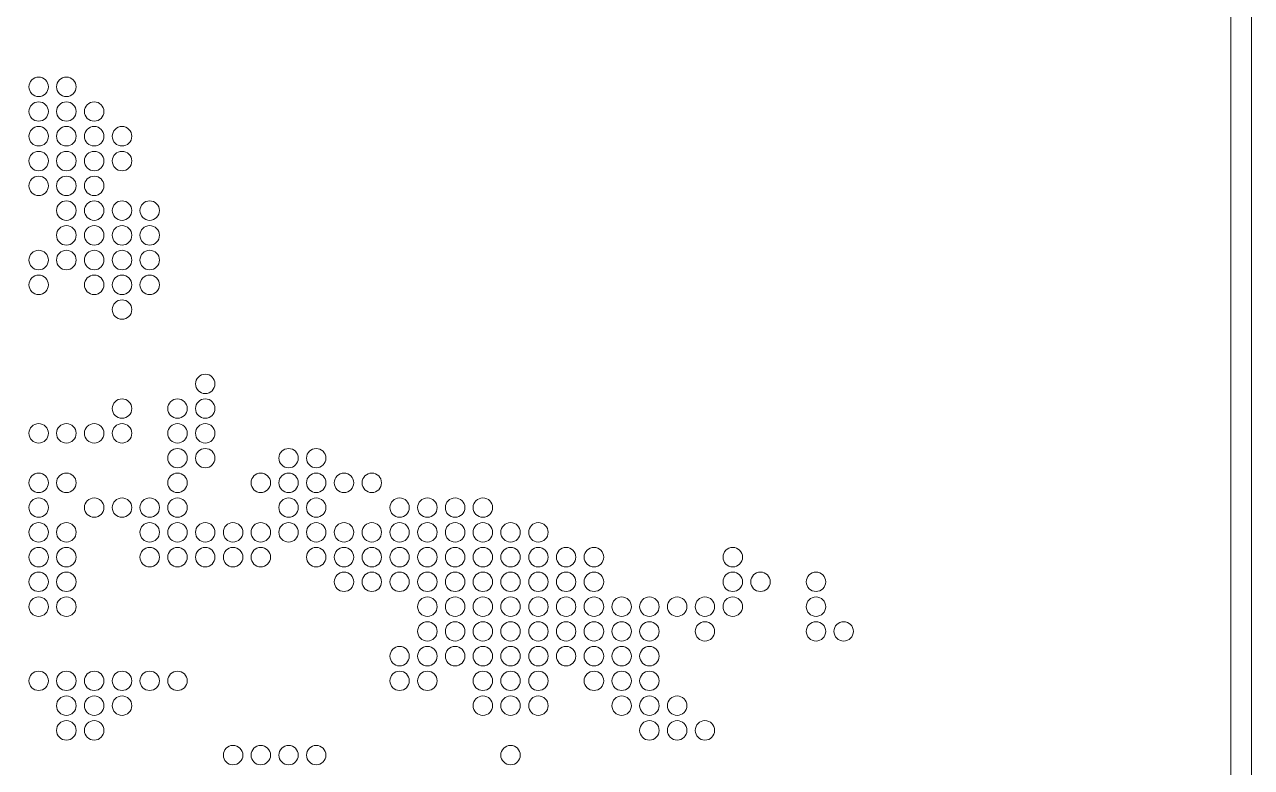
# Model space of a CAD drawing. Header units: inches. Extents: x 243 to 900, y -519 to -86.
# Drawn here: x 790.6 to 900, y -352.2 to -286 of the extents above; entities that cross this region are included whole.
import ezdxf

# ---------------------------------------------------------------- set-up
doc = ezdxf.new("R2010")
doc.units = ezdxf.units.IN
doc.header["$MEASUREMENT"] = 0
doc.layers.add('Layer 1', color=7, linetype='Continuous')

# ---------------------------------------------------------------- blocks, each defined once
blk = doc.blocks.new('block 3')
at = {"layer": 'Layer 1', "lineweight": 0}
blk.add_open_spline([(898.14, -484.27), (898.14, -494.99), (889.37, -503.76), (878.65, -503.76), (878.65, -503.76), (266.12, -503.76), (266.12, -503.76), (255.4, -503.76), (246.62, -494.99), (246.62, -484.27), (246.62, -484.27), (246.62, -108.51), (246.62, -108.51), (246.62, -97.78), (255.4, -89.01), (266.12, -89.01), (266.12, -89.01), (878.65, -89.01), (878.65, -89.01), (889.37, -89.01), (898.14, -97.78), (898.14, -108.51), (898.14, -108.51), (898.14, -484.27), (898.14, -484.27)], degree=3, knots=[0, 0, 0, 0, 1, 1, 1, 2, 2, 2, 3, 3, 3, 4, 4, 4, 5, 5, 5, 6, 6, 6, 7, 7, 7, 8, 8, 8, 8], dxfattribs=at)
blk = doc.blocks.new('block 2')
at = {"layer": 'Layer 1', "lineweight": 0}
blk.add_lwpolyline([(243.21, -85.77), (899.97, -85.77), (899.97, -506.88), (243.21, -506.88), (243.21, -85.77)], dxfattribs=at)
at = {"layer": 'Layer 1'}
blk.add_blockref('block 3', (0, 0), dxfattribs=at)
blk = doc.blocks.new('block 218')
at = {"layer": 'Layer 1', "lineweight": 0}
for points in [[(792.72, -291.52), (792.72, -291.99), (792.33, -292.39), (791.86, -292.39), (791.38, -292.39), (790.99, -291.99), (790.99, -291.52), (790.99, -291.03), (791.38, -290.65), (791.86, -290.65), (792.33, -290.65), (792.72, -291.03), (792.72, -291.52)], [(795.2, -291.52), (795.2, -291.99), (794.81, -292.39), (794.34, -292.39), (793.85, -292.39), (793.45, -291.99), (793.45, -291.52), (793.45, -291.03), (793.85, -290.65), (794.34, -290.65), (794.81, -290.65), (795.2, -291.03), (795.2, -291.52)]]:
    blk.add_open_spline(points, degree=3, knots=[0, 0, 0, 0, 1, 1, 1, 2, 2, 2, 3, 3, 3, 4, 4, 4, 4], dxfattribs=at)
blk = doc.blocks.new('block 219')
at = {"layer": 'Layer 1', "lineweight": 0}
for points in [[(792.72, -293.71), (792.72, -294.2), (792.33, -294.58), (791.86, -294.58), (791.38, -294.58), (790.99, -294.2), (790.99, -293.71), (790.99, -293.24), (791.38, -292.86), (791.86, -292.86), (792.33, -292.86), (792.72, -293.24), (792.72, -293.71)], [(795.2, -293.71), (795.2, -294.2), (794.81, -294.58), (794.34, -294.58), (793.85, -294.58), (793.45, -294.2), (793.45, -293.71), (793.45, -293.24), (793.85, -292.86), (794.34, -292.86), (794.81, -292.86), (795.2, -293.24), (795.2, -293.71)], [(797.67, -293.71), (797.67, -294.2), (797.29, -294.58), (796.81, -294.58), (796.32, -294.58), (795.94, -294.2), (795.94, -293.71), (795.94, -293.24), (796.32, -292.86), (796.81, -292.86), (797.29, -292.86), (797.67, -293.24), (797.67, -293.71)]]:
    blk.add_open_spline(points, degree=3, knots=[0, 0, 0, 0, 1, 1, 1, 2, 2, 2, 3, 3, 3, 4, 4, 4, 4], dxfattribs=at)
blk = doc.blocks.new('block 220')
at = {"layer": 'Layer 1', "lineweight": 0}
for points in [[(792.72, -295.93), (792.72, -296.41), (792.33, -296.79), (791.86, -296.79), (791.38, -296.79), (790.99, -296.41), (790.99, -295.93), (790.99, -295.45), (791.38, -295.05), (791.86, -295.05), (792.33, -295.05), (792.72, -295.45), (792.72, -295.93)], [(795.2, -295.93), (795.2, -296.41), (794.81, -296.79), (794.34, -296.79), (793.85, -296.79), (793.45, -296.41), (793.45, -295.93), (793.45, -295.45), (793.85, -295.05), (794.34, -295.05), (794.81, -295.05), (795.2, -295.45), (795.2, -295.93)], [(797.67, -295.93), (797.67, -296.41), (797.29, -296.79), (796.81, -296.79), (796.32, -296.79), (795.94, -296.41), (795.94, -295.93), (795.94, -295.45), (796.32, -295.05), (796.81, -295.05), (797.29, -295.05), (797.67, -295.45), (797.67, -295.93)], [(800.16, -295.93), (800.16, -296.41), (799.76, -296.79), (799.29, -296.79), (798.8, -296.79), (798.42, -296.41), (798.42, -295.93), (798.42, -295.45), (798.8, -295.05), (799.29, -295.05), (799.76, -295.05), (800.16, -295.45), (800.16, -295.93)]]:
    blk.add_open_spline(points, degree=3, knots=[0, 0, 0, 0, 1, 1, 1, 2, 2, 2, 3, 3, 3, 4, 4, 4, 4], dxfattribs=at)
blk = doc.blocks.new('block 221')
at = {"layer": 'Layer 1', "lineweight": 0}
for points in [[(792.72, -298.12), (792.72, -298.61), (792.33, -299.01), (791.86, -299.01), (791.38, -299.01), (790.99, -298.61), (790.99, -298.12), (790.99, -297.65), (791.38, -297.27), (791.86, -297.27), (792.33, -297.27), (792.72, -297.65), (792.72, -298.12)], [(795.2, -298.12), (795.2, -298.61), (794.81, -299.01), (794.34, -299.01), (793.85, -299.01), (793.45, -298.61), (793.45, -298.12), (793.45, -297.65), (793.85, -297.27), (794.34, -297.27), (794.81, -297.27), (795.2, -297.65), (795.2, -298.12)], [(797.67, -298.12), (797.67, -298.61), (797.29, -299.01), (796.81, -299.01), (796.32, -299.01), (795.94, -298.61), (795.94, -298.12), (795.94, -297.65), (796.32, -297.27), (796.81, -297.27), (797.29, -297.27), (797.67, -297.65), (797.67, -298.12)], [(800.16, -298.12), (800.16, -298.61), (799.76, -299.01), (799.29, -299.01), (798.8, -299.01), (798.42, -298.61), (798.42, -298.12), (798.42, -297.65), (798.8, -297.27), (799.29, -297.27), (799.76, -297.27), (800.16, -297.65), (800.16, -298.12)]]:
    blk.add_open_spline(points, degree=3, knots=[0, 0, 0, 0, 1, 1, 1, 2, 2, 2, 3, 3, 3, 4, 4, 4, 4], dxfattribs=at)
blk = doc.blocks.new('block 222')
at = {"layer": 'Layer 1', "lineweight": 0}
for points in [[(792.72, -300.33), (792.72, -300.82), (792.33, -301.21), (791.86, -301.21), (791.38, -301.21), (790.99, -300.82), (790.99, -300.33), (790.99, -299.86), (791.38, -299.48), (791.86, -299.48), (792.33, -299.48), (792.72, -299.86), (792.72, -300.33)], [(795.2, -300.33), (795.2, -300.82), (794.81, -301.21), (794.34, -301.21), (793.85, -301.21), (793.45, -300.82), (793.45, -300.33), (793.45, -299.86), (793.85, -299.48), (794.34, -299.48), (794.81, -299.48), (795.2, -299.86), (795.2, -300.33)], [(797.67, -300.33), (797.67, -300.82), (797.29, -301.21), (796.81, -301.21), (796.32, -301.21), (795.94, -300.82), (795.94, -300.33), (795.94, -299.86), (796.32, -299.48), (796.81, -299.48), (797.29, -299.48), (797.67, -299.86), (797.67, -300.33)]]:
    blk.add_open_spline(points, degree=3, knots=[0, 0, 0, 0, 1, 1, 1, 2, 2, 2, 3, 3, 3, 4, 4, 4, 4], dxfattribs=at)
blk = doc.blocks.new('block 223')
at = {"layer": 'Layer 1', "lineweight": 0}
for points in [[(795.2, -302.55), (795.2, -303.02), (794.81, -303.42), (794.34, -303.42), (793.85, -303.42), (793.45, -303.02), (793.45, -302.55), (793.45, -302.07), (793.85, -301.68), (794.34, -301.68), (794.81, -301.68), (795.2, -302.07), (795.2, -302.55)], [(797.67, -302.55), (797.67, -303.02), (797.29, -303.42), (796.81, -303.42), (796.32, -303.42), (795.94, -303.02), (795.94, -302.55), (795.94, -302.07), (796.32, -301.68), (796.81, -301.68), (797.29, -301.68), (797.67, -302.07), (797.67, -302.55)], [(800.16, -302.55), (800.16, -303.02), (799.76, -303.42), (799.29, -303.42), (798.8, -303.42), (798.42, -303.02), (798.42, -302.55), (798.42, -302.07), (798.8, -301.68), (799.29, -301.68), (799.76, -301.68), (800.16, -302.07), (800.16, -302.55)], [(802.63, -302.55), (802.63, -303.02), (802.24, -303.42), (801.75, -303.42), (801.27, -303.42), (800.89, -303.02), (800.89, -302.55), (800.89, -302.07), (801.27, -301.68), (801.75, -301.68), (802.24, -301.68), (802.63, -302.07), (802.63, -302.55)]]:
    blk.add_open_spline(points, degree=3, knots=[0, 0, 0, 0, 1, 1, 1, 2, 2, 2, 3, 3, 3, 4, 4, 4, 4], dxfattribs=at)
blk = doc.blocks.new('block 224')
at = {"layer": 'Layer 1', "lineweight": 0}
for points in [[(795.2, -304.74), (795.2, -305.23), (794.81, -305.63), (794.34, -305.63), (793.85, -305.63), (793.45, -305.23), (793.45, -304.74), (793.45, -304.27), (793.85, -303.89), (794.34, -303.89), (794.81, -303.89), (795.2, -304.27), (795.2, -304.74)], [(797.67, -304.74), (797.67, -305.23), (797.29, -305.63), (796.81, -305.63), (796.32, -305.63), (795.94, -305.23), (795.94, -304.74), (795.94, -304.27), (796.32, -303.89), (796.81, -303.89), (797.29, -303.89), (797.67, -304.27), (797.67, -304.74)], [(800.16, -304.74), (800.16, -305.23), (799.76, -305.63), (799.29, -305.63), (798.8, -305.63), (798.42, -305.23), (798.42, -304.74), (798.42, -304.27), (798.8, -303.89), (799.29, -303.89), (799.76, -303.89), (800.16, -304.27), (800.16, -304.74)], [(802.63, -304.74), (802.63, -305.23), (802.24, -305.63), (801.75, -305.63), (801.27, -305.63), (800.89, -305.23), (800.89, -304.74), (800.89, -304.27), (801.27, -303.89), (801.75, -303.89), (802.24, -303.89), (802.63, -304.27), (802.63, -304.74)]]:
    blk.add_open_spline(points, degree=3, knots=[0, 0, 0, 0, 1, 1, 1, 2, 2, 2, 3, 3, 3, 4, 4, 4, 4], dxfattribs=at)
blk = doc.blocks.new('block 225')
at = {"layer": 'Layer 1', "lineweight": 0}
for points in [[(792.72, -306.96), (792.72, -307.43), (792.33, -307.83), (791.86, -307.83), (791.38, -307.83), (790.99, -307.43), (790.99, -306.96), (790.99, -306.48), (791.38, -306.09), (791.86, -306.09), (792.33, -306.09), (792.72, -306.48), (792.72, -306.96)], [(795.2, -306.96), (795.2, -307.43), (794.81, -307.83), (794.34, -307.83), (793.85, -307.83), (793.45, -307.43), (793.45, -306.96), (793.45, -306.48), (793.85, -306.09), (794.34, -306.09), (794.81, -306.09), (795.2, -306.48), (795.2, -306.96)], [(797.67, -306.96), (797.67, -307.43), (797.29, -307.83), (796.81, -307.83), (796.32, -307.83), (795.94, -307.43), (795.94, -306.96), (795.94, -306.48), (796.32, -306.09), (796.81, -306.09), (797.29, -306.09), (797.67, -306.48), (797.67, -306.96)], [(800.16, -306.96), (800.16, -307.43), (799.76, -307.83), (799.29, -307.83), (798.8, -307.83), (798.42, -307.43), (798.42, -306.96), (798.42, -306.48), (798.8, -306.09), (799.29, -306.09), (799.76, -306.09), (800.16, -306.48), (800.16, -306.96)], [(802.63, -306.96), (802.63, -307.43), (802.24, -307.83), (801.75, -307.83), (801.27, -307.83), (800.89, -307.43), (800.89, -306.96), (800.89, -306.48), (801.27, -306.09), (801.75, -306.09), (802.24, -306.09), (802.63, -306.48), (802.63, -306.96)]]:
    blk.add_open_spline(points, degree=3, knots=[0, 0, 0, 0, 1, 1, 1, 2, 2, 2, 3, 3, 3, 4, 4, 4, 4], dxfattribs=at)
blk = doc.blocks.new('block 226')
at = {"layer": 'Layer 1', "lineweight": 0}
for points in [[(792.72, -309.17), (792.72, -309.64), (792.33, -310.04), (791.86, -310.04), (791.38, -310.04), (790.99, -309.64), (790.99, -309.17), (790.99, -308.7), (791.38, -308.3), (791.86, -308.3), (792.33, -308.3), (792.72, -308.7), (792.72, -309.17)], [(797.67, -309.17), (797.67, -309.64), (797.29, -310.04), (796.81, -310.04), (796.32, -310.04), (795.94, -309.64), (795.94, -309.17), (795.94, -308.7), (796.32, -308.3), (796.81, -308.3), (797.29, -308.3), (797.67, -308.7), (797.67, -309.17)], [(800.16, -309.17), (800.16, -309.64), (799.76, -310.04), (799.29, -310.04), (798.8, -310.04), (798.42, -309.64), (798.42, -309.17), (798.42, -308.7), (798.8, -308.3), (799.29, -308.3), (799.76, -308.3), (800.16, -308.7), (800.16, -309.17)], [(802.63, -309.17), (802.63, -309.64), (802.24, -310.04), (801.75, -310.04), (801.27, -310.04), (800.89, -309.64), (800.89, -309.17), (800.89, -308.7), (801.27, -308.3), (801.75, -308.3), (802.24, -308.3), (802.63, -308.7), (802.63, -309.17)]]:
    blk.add_open_spline(points, degree=3, knots=[0, 0, 0, 0, 1, 1, 1, 2, 2, 2, 3, 3, 3, 4, 4, 4, 4], dxfattribs=at)
blk = doc.blocks.new('block 227')
at = {"layer": 'Layer 1', "lineweight": 0}
blk.add_open_spline([(800.16, -311.37), (800.16, -311.86), (799.76, -312.24), (799.29, -312.24), (798.8, -312.24), (798.42, -311.86), (798.42, -311.37), (798.42, -310.89), (798.8, -310.51), (799.29, -310.51), (799.76, -310.51), (800.16, -310.89), (800.16, -311.37)], degree=3, knots=[0, 0, 0, 0, 1, 1, 1, 2, 2, 2, 3, 3, 3, 4, 4, 4, 4], dxfattribs=at)
blk = doc.blocks.new('block 230')
at = {"layer": 'Layer 1', "lineweight": 0}
blk.add_open_spline([(807.57, -317.99), (807.57, -318.48), (807.19, -318.86), (806.7, -318.86), (806.23, -318.86), (805.84, -318.48), (805.84, -317.99), (805.84, -317.52), (806.23, -317.14), (806.7, -317.14), (807.19, -317.14), (807.57, -317.52), (807.57, -317.99)], degree=3, knots=[0, 0, 0, 0, 1, 1, 1, 2, 2, 2, 3, 3, 3, 4, 4, 4, 4], dxfattribs=at)
blk = doc.blocks.new('block 231')
at = {"layer": 'Layer 1', "lineweight": 0}
for points in [[(800.16, -320.2), (800.16, -320.68), (799.76, -321.07), (799.29, -321.07), (798.8, -321.07), (798.42, -320.68), (798.42, -320.2), (798.42, -319.73), (798.8, -319.33), (799.29, -319.33), (799.76, -319.33), (800.16, -319.73), (800.16, -320.2)], [(805.1, -320.2), (805.1, -320.68), (804.71, -321.07), (804.23, -321.07), (803.76, -321.07), (803.36, -320.68), (803.36, -320.2), (803.36, -319.73), (803.76, -319.33), (804.23, -319.33), (804.71, -319.33), (805.1, -319.73), (805.1, -320.2)], [(807.57, -320.2), (807.57, -320.68), (807.19, -321.07), (806.7, -321.07), (806.23, -321.07), (805.84, -320.68), (805.84, -320.2), (805.84, -319.73), (806.23, -319.33), (806.7, -319.33), (807.19, -319.33), (807.57, -319.73), (807.57, -320.2)]]:
    blk.add_open_spline(points, degree=3, knots=[0, 0, 0, 0, 1, 1, 1, 2, 2, 2, 3, 3, 3, 4, 4, 4, 4], dxfattribs=at)
blk = doc.blocks.new('block 232')
at = {"layer": 'Layer 1', "lineweight": 0}
for points in [[(792.72, -322.4), (792.72, -322.89), (792.33, -323.27), (791.86, -323.27), (791.38, -323.27), (790.99, -322.89), (790.99, -322.4), (790.99, -321.93), (791.38, -321.54), (791.86, -321.54), (792.33, -321.54), (792.72, -321.93), (792.72, -322.4)], [(795.2, -322.4), (795.2, -322.89), (794.81, -323.27), (794.34, -323.27), (793.85, -323.27), (793.45, -322.89), (793.45, -322.4), (793.45, -321.93), (793.85, -321.54), (794.34, -321.54), (794.81, -321.54), (795.2, -321.93), (795.2, -322.4)], [(797.67, -322.4), (797.67, -322.89), (797.29, -323.27), (796.81, -323.27), (796.32, -323.27), (795.94, -322.89), (795.94, -322.4), (795.94, -321.93), (796.32, -321.54), (796.81, -321.54), (797.29, -321.54), (797.67, -321.93), (797.67, -322.4)], [(800.16, -322.4), (800.16, -322.89), (799.76, -323.27), (799.29, -323.27), (798.8, -323.27), (798.42, -322.89), (798.42, -322.4), (798.42, -321.93), (798.8, -321.54), (799.29, -321.54), (799.76, -321.54), (800.16, -321.93), (800.16, -322.4)], [(805.1, -322.4), (805.1, -322.89), (804.71, -323.27), (804.23, -323.27), (803.76, -323.27), (803.36, -322.89), (803.36, -322.4), (803.36, -321.93), (803.76, -321.54), (804.23, -321.54), (804.71, -321.54), (805.1, -321.93), (805.1, -322.4)], [(807.57, -322.4), (807.57, -322.89), (807.19, -323.27), (806.7, -323.27), (806.23, -323.27), (805.84, -322.89), (805.84, -322.4), (805.84, -321.93), (806.23, -321.54), (806.7, -321.54), (807.19, -321.54), (807.57, -321.93), (807.57, -322.4)]]:
    blk.add_open_spline(points, degree=3, knots=[0, 0, 0, 0, 1, 1, 1, 2, 2, 2, 3, 3, 3, 4, 4, 4, 4], dxfattribs=at)
blk = doc.blocks.new('block 233')
at = {"layer": 'Layer 1', "lineweight": 0}
for points in [[(805.1, -324.61), (805.1, -325.1), (804.71, -325.48), (804.23, -325.48), (803.76, -325.48), (803.36, -325.1), (803.36, -324.61), (803.36, -324.14), (803.76, -323.76), (804.23, -323.76), (804.71, -323.76), (805.1, -324.14), (805.1, -324.61)], [(807.57, -324.61), (807.57, -325.1), (807.19, -325.48), (806.7, -325.48), (806.23, -325.48), (805.84, -325.1), (805.84, -324.61), (805.84, -324.14), (806.23, -323.76), (806.7, -323.76), (807.19, -323.76), (807.57, -324.14), (807.57, -324.61)], [(815, -324.61), (815, -325.1), (814.61, -325.48), (814.14, -325.48), (813.66, -325.48), (813.27, -325.1), (813.27, -324.61), (813.27, -324.14), (813.66, -323.76), (814.14, -323.76), (814.61, -323.76), (815, -324.14), (815, -324.61)], [(817.47, -324.61), (817.47, -325.1), (817.07, -325.48), (816.6, -325.48), (816.13, -325.48), (815.73, -325.1), (815.73, -324.61), (815.73, -324.14), (816.13, -323.76), (816.6, -323.76), (817.07, -323.76), (817.47, -324.14), (817.47, -324.61)]]:
    blk.add_open_spline(points, degree=3, knots=[0, 0, 0, 0, 1, 1, 1, 2, 2, 2, 3, 3, 3, 4, 4, 4, 4], dxfattribs=at)
blk = doc.blocks.new('block 234')
at = {"layer": 'Layer 1', "lineweight": 0}
for points in [[(792.72, -326.81), (792.72, -327.3), (792.33, -327.69), (791.86, -327.69), (791.38, -327.69), (790.99, -327.3), (790.99, -326.81), (790.99, -326.34), (791.38, -325.95), (791.86, -325.95), (792.33, -325.95), (792.72, -326.34), (792.72, -326.81)], [(795.2, -326.81), (795.2, -327.3), (794.81, -327.69), (794.34, -327.69), (793.85, -327.69), (793.45, -327.3), (793.45, -326.81), (793.45, -326.34), (793.85, -325.95), (794.34, -325.95), (794.81, -325.95), (795.2, -326.34), (795.2, -326.81)], [(805.1, -326.81), (805.1, -327.3), (804.71, -327.69), (804.23, -327.69), (803.76, -327.69), (803.36, -327.3), (803.36, -326.81), (803.36, -326.34), (803.76, -325.95), (804.23, -325.95), (804.71, -325.95), (805.1, -326.34), (805.1, -326.81)], [(812.53, -326.81), (812.53, -327.3), (812.13, -327.69), (811.64, -327.69), (811.17, -327.69), (810.79, -327.3), (810.79, -326.81), (810.79, -326.34), (811.17, -325.95), (811.64, -325.95), (812.13, -325.95), (812.53, -326.34), (812.53, -326.81)], [(815, -326.81), (815, -327.3), (814.61, -327.69), (814.14, -327.69), (813.66, -327.69), (813.27, -327.3), (813.27, -326.81), (813.27, -326.34), (813.66, -325.95), (814.14, -325.95), (814.61, -325.95), (815, -326.34), (815, -326.81)], [(817.47, -326.81), (817.47, -327.3), (817.07, -327.69), (816.6, -327.69), (816.13, -327.69), (815.73, -327.3), (815.73, -326.81), (815.73, -326.34), (816.13, -325.95), (816.6, -325.95), (817.07, -325.95), (817.47, -326.34), (817.47, -326.81)], [(819.94, -326.81), (819.94, -327.3), (819.55, -327.69), (819.08, -327.69), (818.6, -327.69), (818.21, -327.3), (818.21, -326.81), (818.21, -326.34), (818.6, -325.95), (819.08, -325.95), (819.55, -325.95), (819.94, -326.34), (819.94, -326.81)], [(822.42, -326.81), (822.42, -327.3), (822.03, -327.69), (821.56, -327.69), (821.08, -327.69), (820.68, -327.3), (820.68, -326.81), (820.68, -326.34), (821.08, -325.95), (821.56, -325.95), (822.03, -325.95), (822.42, -326.34), (822.42, -326.81)]]:
    blk.add_open_spline(points, degree=3, knots=[0, 0, 0, 0, 1, 1, 1, 2, 2, 2, 3, 3, 3, 4, 4, 4, 4], dxfattribs=at)
blk = doc.blocks.new('block 235')
at = {"layer": 'Layer 1', "lineweight": 0}
for points in [[(792.72, -329.02), (792.72, -329.51), (792.33, -329.89), (791.86, -329.89), (791.38, -329.89), (790.99, -329.51), (790.99, -329.02), (790.99, -328.55), (791.38, -328.17), (791.86, -328.17), (792.33, -328.17), (792.72, -328.55), (792.72, -329.02)], [(797.67, -329.02), (797.67, -329.51), (797.29, -329.89), (796.81, -329.89), (796.32, -329.89), (795.94, -329.51), (795.94, -329.02), (795.94, -328.55), (796.32, -328.17), (796.81, -328.17), (797.29, -328.17), (797.67, -328.55), (797.67, -329.02)], [(800.16, -329.02), (800.16, -329.51), (799.76, -329.89), (799.29, -329.89), (798.8, -329.89), (798.42, -329.51), (798.42, -329.02), (798.42, -328.55), (798.8, -328.17), (799.29, -328.17), (799.76, -328.17), (800.16, -328.55), (800.16, -329.02)], [(802.63, -329.02), (802.63, -329.51), (802.24, -329.89), (801.75, -329.89), (801.27, -329.89), (800.89, -329.51), (800.89, -329.02), (800.89, -328.55), (801.27, -328.17), (801.75, -328.17), (802.24, -328.17), (802.63, -328.55), (802.63, -329.02)], [(805.1, -329.02), (805.1, -329.51), (804.71, -329.89), (804.23, -329.89), (803.76, -329.89), (803.36, -329.51), (803.36, -329.02), (803.36, -328.55), (803.76, -328.17), (804.23, -328.17), (804.71, -328.17), (805.1, -328.55), (805.1, -329.02)], [(815, -329.02), (815, -329.51), (814.61, -329.89), (814.14, -329.89), (813.66, -329.89), (813.27, -329.51), (813.27, -329.02), (813.27, -328.55), (813.66, -328.17), (814.14, -328.17), (814.61, -328.17), (815, -328.55), (815, -329.02)], [(817.47, -329.02), (817.47, -329.51), (817.07, -329.89), (816.6, -329.89), (816.13, -329.89), (815.73, -329.51), (815.73, -329.02), (815.73, -328.55), (816.13, -328.17), (816.6, -328.17), (817.07, -328.17), (817.47, -328.55), (817.47, -329.02)], [(824.89, -329.02), (824.89, -329.51), (824.51, -329.89), (824.03, -329.89), (823.54, -329.89), (823.17, -329.51), (823.17, -329.02), (823.17, -328.55), (823.54, -328.17), (824.03, -328.17), (824.51, -328.17), (824.89, -328.55), (824.89, -329.02)], [(827.38, -329.02), (827.38, -329.51), (826.98, -329.89), (826.51, -329.89), (826.02, -329.89), (825.64, -329.51), (825.64, -329.02), (825.64, -328.55), (826.02, -328.17), (826.51, -328.17), (826.98, -328.17), (827.38, -328.55), (827.38, -329.02)], [(829.85, -329.02), (829.85, -329.51), (829.47, -329.89), (828.97, -329.89), (828.49, -329.89), (828.11, -329.51), (828.11, -329.02), (828.11, -328.55), (828.49, -328.17), (828.97, -328.17), (829.47, -328.17), (829.85, -328.55), (829.85, -329.02)], [(832.32, -329.02), (832.32, -329.51), (831.94, -329.89), (831.45, -329.89), (830.98, -329.89), (830.58, -329.51), (830.58, -329.02), (830.58, -328.55), (830.98, -328.17), (831.45, -328.17), (831.94, -328.17), (832.32, -328.55), (832.32, -329.02)]]:
    blk.add_open_spline(points, degree=3, knots=[0, 0, 0, 0, 1, 1, 1, 2, 2, 2, 3, 3, 3, 4, 4, 4, 4], dxfattribs=at)
blk = doc.blocks.new('block 236')
at = {"layer": 'Layer 1', "lineweight": 0}
for points in [[(792.72, -331.23), (792.72, -331.71), (792.33, -332.1), (791.86, -332.1), (791.38, -332.1), (790.99, -331.71), (790.99, -331.23), (790.99, -330.76), (791.38, -330.37), (791.86, -330.37), (792.33, -330.37), (792.72, -330.76), (792.72, -331.23)], [(795.2, -331.23), (795.2, -331.71), (794.81, -332.1), (794.34, -332.1), (793.85, -332.1), (793.45, -331.71), (793.45, -331.23), (793.45, -330.76), (793.85, -330.37), (794.34, -330.37), (794.81, -330.37), (795.2, -330.76), (795.2, -331.23)], [(802.63, -331.23), (802.63, -331.71), (802.24, -332.1), (801.75, -332.1), (801.27, -332.1), (800.89, -331.71), (800.89, -331.23), (800.89, -330.76), (801.27, -330.37), (801.75, -330.37), (802.24, -330.37), (802.63, -330.76), (802.63, -331.23)], [(805.1, -331.23), (805.1, -331.71), (804.71, -332.1), (804.23, -332.1), (803.76, -332.1), (803.36, -331.71), (803.36, -331.23), (803.36, -330.76), (803.76, -330.37), (804.23, -330.37), (804.71, -330.37), (805.1, -330.76), (805.1, -331.23)], [(807.57, -331.23), (807.57, -331.71), (807.19, -332.1), (806.7, -332.1), (806.23, -332.1), (805.84, -331.71), (805.84, -331.23), (805.84, -330.76), (806.23, -330.37), (806.7, -330.37), (807.19, -330.37), (807.57, -330.76), (807.57, -331.23)], [(810.06, -331.23), (810.06, -331.71), (809.66, -332.1), (809.17, -332.1), (808.7, -332.1), (808.32, -331.71), (808.32, -331.23), (808.32, -330.76), (808.7, -330.37), (809.17, -330.37), (809.66, -330.37), (810.06, -330.76), (810.06, -331.23)], [(812.53, -331.23), (812.53, -331.71), (812.13, -332.1), (811.64, -332.1), (811.17, -332.1), (810.79, -331.71), (810.79, -331.23), (810.79, -330.76), (811.17, -330.37), (811.64, -330.37), (812.13, -330.37), (812.53, -330.76), (812.53, -331.23)], [(815, -331.23), (815, -331.71), (814.61, -332.1), (814.14, -332.1), (813.66, -332.1), (813.27, -331.71), (813.27, -331.23), (813.27, -330.76), (813.66, -330.37), (814.14, -330.37), (814.61, -330.37), (815, -330.76), (815, -331.23)], [(817.47, -331.23), (817.47, -331.71), (817.07, -332.1), (816.6, -332.1), (816.13, -332.1), (815.73, -331.71), (815.73, -331.23), (815.73, -330.76), (816.13, -330.37), (816.6, -330.37), (817.07, -330.37), (817.47, -330.76), (817.47, -331.23)], [(819.94, -331.23), (819.94, -331.71), (819.55, -332.1), (819.08, -332.1), (818.6, -332.1), (818.21, -331.71), (818.21, -331.23), (818.21, -330.76), (818.6, -330.37), (819.08, -330.37), (819.55, -330.37), (819.94, -330.76), (819.94, -331.23)], [(822.42, -331.23), (822.42, -331.71), (822.03, -332.1), (821.56, -332.1), (821.08, -332.1), (820.68, -331.71), (820.68, -331.23), (820.68, -330.76), (821.08, -330.37), (821.56, -330.37), (822.03, -330.37), (822.42, -330.76), (822.42, -331.23)], [(824.89, -331.23), (824.89, -331.71), (824.51, -332.1), (824.03, -332.1), (823.54, -332.1), (823.17, -331.71), (823.17, -331.23), (823.17, -330.76), (823.54, -330.37), (824.03, -330.37), (824.51, -330.37), (824.89, -330.76), (824.89, -331.23)], [(827.38, -331.23), (827.38, -331.71), (826.98, -332.1), (826.51, -332.1), (826.02, -332.1), (825.64, -331.71), (825.64, -331.23), (825.64, -330.76), (826.02, -330.37), (826.51, -330.37), (826.98, -330.37), (827.38, -330.76), (827.38, -331.23)], [(829.85, -331.23), (829.85, -331.71), (829.47, -332.1), (828.97, -332.1), (828.49, -332.1), (828.11, -331.71), (828.11, -331.23), (828.11, -330.76), (828.49, -330.37), (828.97, -330.37), (829.47, -330.37), (829.85, -330.76), (829.85, -331.23)], [(832.32, -331.23), (832.32, -331.71), (831.94, -332.1), (831.45, -332.1), (830.98, -332.1), (830.58, -331.71), (830.58, -331.23), (830.58, -330.76), (830.98, -330.37), (831.45, -330.37), (831.94, -330.37), (832.32, -330.76), (832.32, -331.23)], [(834.79, -331.23), (834.79, -331.71), (834.41, -332.1), (833.92, -332.1), (833.45, -332.1), (833.05, -331.71), (833.05, -331.23), (833.05, -330.76), (833.45, -330.37), (833.92, -330.37), (834.41, -330.37), (834.79, -330.76), (834.79, -331.23)], [(837.27, -331.23), (837.27, -331.71), (836.88, -332.1), (836.39, -332.1), (835.92, -332.1), (835.54, -331.71), (835.54, -331.23), (835.54, -330.76), (835.92, -330.37), (836.39, -330.37), (836.88, -330.37), (837.27, -330.76), (837.27, -331.23)]]:
    blk.add_open_spline(points, degree=3, knots=[0, 0, 0, 0, 1, 1, 1, 2, 2, 2, 3, 3, 3, 4, 4, 4, 4], dxfattribs=at)
blk = doc.blocks.new('block 237')
at = {"layer": 'Layer 1', "lineweight": 0}
for points in [[(792.72, -333.45), (792.72, -333.92), (792.33, -334.32), (791.86, -334.32), (791.38, -334.32), (790.99, -333.92), (790.99, -333.45), (790.99, -332.96), (791.38, -332.58), (791.86, -332.58), (792.33, -332.58), (792.72, -332.96), (792.72, -333.45)], [(795.2, -333.45), (795.2, -333.92), (794.81, -334.32), (794.34, -334.32), (793.85, -334.32), (793.45, -333.92), (793.45, -333.45), (793.45, -332.96), (793.85, -332.58), (794.34, -332.58), (794.81, -332.58), (795.2, -332.96), (795.2, -333.45)], [(802.63, -333.45), (802.63, -333.92), (802.24, -334.32), (801.75, -334.32), (801.27, -334.32), (800.89, -333.92), (800.89, -333.45), (800.89, -332.96), (801.27, -332.58), (801.75, -332.58), (802.24, -332.58), (802.63, -332.96), (802.63, -333.45)], [(805.1, -333.45), (805.1, -333.92), (804.71, -334.32), (804.23, -334.32), (803.76, -334.32), (803.36, -333.92), (803.36, -333.45), (803.36, -332.96), (803.76, -332.58), (804.23, -332.58), (804.71, -332.58), (805.1, -332.96), (805.1, -333.45)], [(807.57, -333.45), (807.57, -333.92), (807.19, -334.32), (806.7, -334.32), (806.23, -334.32), (805.84, -333.92), (805.84, -333.45), (805.84, -332.96), (806.23, -332.58), (806.7, -332.58), (807.19, -332.58), (807.57, -332.96), (807.57, -333.45)], [(810.06, -333.45), (810.06, -333.92), (809.66, -334.32), (809.17, -334.32), (808.7, -334.32), (808.32, -333.92), (808.32, -333.45), (808.32, -332.96), (808.7, -332.58), (809.17, -332.58), (809.66, -332.58), (810.06, -332.96), (810.06, -333.45)], [(812.53, -333.45), (812.53, -333.92), (812.13, -334.32), (811.64, -334.32), (811.17, -334.32), (810.79, -333.92), (810.79, -333.45), (810.79, -332.96), (811.17, -332.58), (811.64, -332.58), (812.13, -332.58), (812.53, -332.96), (812.53, -333.45)], [(817.47, -333.45), (817.47, -333.92), (817.07, -334.32), (816.6, -334.32), (816.13, -334.32), (815.73, -333.92), (815.73, -333.45), (815.73, -332.96), (816.13, -332.58), (816.6, -332.58), (817.07, -332.58), (817.47, -332.96), (817.47, -333.45)], [(819.94, -333.45), (819.94, -333.92), (819.55, -334.32), (819.08, -334.32), (818.6, -334.32), (818.21, -333.92), (818.21, -333.45), (818.21, -332.96), (818.6, -332.58), (819.08, -332.58), (819.55, -332.58), (819.94, -332.96), (819.94, -333.45)], [(822.42, -333.45), (822.42, -333.92), (822.03, -334.32), (821.56, -334.32), (821.08, -334.32), (820.68, -333.92), (820.68, -333.45), (820.68, -332.96), (821.08, -332.58), (821.56, -332.58), (822.03, -332.58), (822.42, -332.96), (822.42, -333.45)], [(824.89, -333.45), (824.89, -333.92), (824.51, -334.32), (824.03, -334.32), (823.54, -334.32), (823.17, -333.92), (823.17, -333.45), (823.17, -332.96), (823.54, -332.58), (824.03, -332.58), (824.51, -332.58), (824.89, -332.96), (824.89, -333.45)], [(827.38, -333.45), (827.38, -333.92), (826.98, -334.32), (826.51, -334.32), (826.02, -334.32), (825.64, -333.92), (825.64, -333.45), (825.64, -332.96), (826.02, -332.58), (826.51, -332.58), (826.98, -332.58), (827.38, -332.96), (827.38, -333.45)], [(829.85, -333.45), (829.85, -333.92), (829.47, -334.32), (828.97, -334.32), (828.49, -334.32), (828.11, -333.92), (828.11, -333.45), (828.11, -332.96), (828.49, -332.58), (828.97, -332.58), (829.47, -332.58), (829.85, -332.96), (829.85, -333.45)], [(832.32, -333.45), (832.32, -333.92), (831.94, -334.32), (831.45, -334.32), (830.98, -334.32), (830.58, -333.92), (830.58, -333.45), (830.58, -332.96), (830.98, -332.58), (831.45, -332.58), (831.94, -332.58), (832.32, -332.96), (832.32, -333.45)], [(834.79, -333.45), (834.79, -333.92), (834.41, -334.32), (833.92, -334.32), (833.45, -334.32), (833.05, -333.92), (833.05, -333.45), (833.05, -332.96), (833.45, -332.58), (833.92, -332.58), (834.41, -332.58), (834.79, -332.96), (834.79, -333.45)], [(837.27, -333.45), (837.27, -333.92), (836.88, -334.32), (836.39, -334.32), (835.92, -334.32), (835.54, -333.92), (835.54, -333.45), (835.54, -332.96), (835.92, -332.58), (836.39, -332.58), (836.88, -332.58), (837.27, -332.96), (837.27, -333.45)], [(839.74, -333.45), (839.74, -333.92), (839.35, -334.32), (838.87, -334.32), (838.39, -334.32), (838.01, -333.92), (838.01, -333.45), (838.01, -332.96), (838.39, -332.58), (838.87, -332.58), (839.35, -332.58), (839.74, -332.96), (839.74, -333.45)], [(842.23, -333.45), (842.23, -333.92), (841.83, -334.32), (841.36, -334.32), (840.87, -334.32), (840.48, -333.92), (840.48, -333.45), (840.48, -332.96), (840.87, -332.58), (841.36, -332.58), (841.83, -332.58), (842.23, -332.96), (842.23, -333.45)], [(854.6, -333.45), (854.6, -333.92), (854.2, -334.32), (853.73, -334.32), (853.24, -334.32), (852.86, -333.92), (852.86, -333.45), (852.86, -332.96), (853.24, -332.58), (853.73, -332.58), (854.2, -332.58), (854.6, -332.96), (854.6, -333.45)]]:
    blk.add_open_spline(points, degree=3, knots=[0, 0, 0, 0, 1, 1, 1, 2, 2, 2, 3, 3, 3, 4, 4, 4, 4], dxfattribs=at)
blk = doc.blocks.new('block 238')
at = {"layer": 'Layer 1', "lineweight": 0}
for points in [[(792.72, -335.64), (792.72, -336.12), (792.33, -336.51), (791.86, -336.51), (791.38, -336.51), (790.99, -336.12), (790.99, -335.64), (790.99, -335.17), (791.38, -334.77), (791.86, -334.77), (792.33, -334.77), (792.72, -335.17), (792.72, -335.64)], [(795.2, -335.64), (795.2, -336.12), (794.81, -336.51), (794.34, -336.51), (793.85, -336.51), (793.45, -336.12), (793.45, -335.64), (793.45, -335.17), (793.85, -334.77), (794.34, -334.77), (794.81, -334.77), (795.2, -335.17), (795.2, -335.64)], [(819.94, -335.64), (819.94, -336.12), (819.55, -336.51), (819.08, -336.51), (818.6, -336.51), (818.21, -336.12), (818.21, -335.64), (818.21, -335.17), (818.6, -334.77), (819.08, -334.77), (819.55, -334.77), (819.94, -335.17), (819.94, -335.64)], [(822.42, -335.64), (822.42, -336.12), (822.03, -336.51), (821.56, -336.51), (821.08, -336.51), (820.68, -336.12), (820.68, -335.64), (820.68, -335.17), (821.08, -334.77), (821.56, -334.77), (822.03, -334.77), (822.42, -335.17), (822.42, -335.64)], [(824.89, -335.64), (824.89, -336.12), (824.51, -336.51), (824.03, -336.51), (823.54, -336.51), (823.17, -336.12), (823.17, -335.64), (823.17, -335.17), (823.54, -334.77), (824.03, -334.77), (824.51, -334.77), (824.89, -335.17), (824.89, -335.64)], [(827.38, -335.64), (827.38, -336.12), (826.98, -336.51), (826.51, -336.51), (826.02, -336.51), (825.64, -336.12), (825.64, -335.64), (825.64, -335.17), (826.02, -334.77), (826.51, -334.77), (826.98, -334.77), (827.38, -335.17), (827.38, -335.64)], [(829.85, -335.64), (829.85, -336.12), (829.47, -336.51), (828.97, -336.51), (828.49, -336.51), (828.11, -336.12), (828.11, -335.64), (828.11, -335.17), (828.49, -334.77), (828.97, -334.77), (829.47, -334.77), (829.85, -335.17), (829.85, -335.64)], [(832.32, -335.64), (832.32, -336.12), (831.94, -336.51), (831.45, -336.51), (830.98, -336.51), (830.58, -336.12), (830.58, -335.64), (830.58, -335.17), (830.98, -334.77), (831.45, -334.77), (831.94, -334.77), (832.32, -335.17), (832.32, -335.64)], [(834.79, -335.64), (834.79, -336.12), (834.41, -336.51), (833.92, -336.51), (833.45, -336.51), (833.05, -336.12), (833.05, -335.64), (833.05, -335.17), (833.45, -334.77), (833.92, -334.77), (834.41, -334.77), (834.79, -335.17), (834.79, -335.64)], [(837.27, -335.64), (837.27, -336.12), (836.88, -336.51), (836.39, -336.51), (835.92, -336.51), (835.54, -336.12), (835.54, -335.64), (835.54, -335.17), (835.92, -334.77), (836.39, -334.77), (836.88, -334.77), (837.27, -335.17), (837.27, -335.64)], [(839.74, -335.64), (839.74, -336.12), (839.35, -336.51), (838.87, -336.51), (838.39, -336.51), (838.01, -336.12), (838.01, -335.64), (838.01, -335.17), (838.39, -334.77), (838.87, -334.77), (839.35, -334.77), (839.74, -335.17), (839.74, -335.64)], [(842.23, -335.64), (842.23, -336.12), (841.83, -336.51), (841.36, -336.51), (840.87, -336.51), (840.48, -336.12), (840.48, -335.64), (840.48, -335.17), (840.87, -334.77), (841.36, -334.77), (841.83, -334.77), (842.23, -335.17), (842.23, -335.64)], [(854.6, -335.64), (854.6, -336.12), (854.2, -336.51), (853.73, -336.51), (853.24, -336.51), (852.86, -336.12), (852.86, -335.64), (852.86, -335.17), (853.24, -334.77), (853.73, -334.77), (854.2, -334.77), (854.6, -335.17), (854.6, -335.64)], [(857.07, -335.64), (857.07, -336.12), (856.67, -336.51), (856.2, -336.51), (855.71, -336.51), (855.33, -336.12), (855.33, -335.64), (855.33, -335.17), (855.71, -334.77), (856.2, -334.77), (856.67, -334.77), (857.07, -335.17), (857.07, -335.64)], [(862.02, -335.64), (862.02, -336.12), (861.62, -336.51), (861.15, -336.51), (860.67, -336.51), (860.28, -336.12), (860.28, -335.64), (860.28, -335.17), (860.67, -334.77), (861.15, -334.77), (861.62, -334.77), (862.02, -335.17), (862.02, -335.64)]]:
    blk.add_open_spline(points, degree=3, knots=[0, 0, 0, 0, 1, 1, 1, 2, 2, 2, 3, 3, 3, 4, 4, 4, 4], dxfattribs=at)
blk = doc.blocks.new('block 239')
at = {"layer": 'Layer 1', "lineweight": 0}
for points in [[(792.72, -337.86), (792.72, -338.33), (792.33, -338.73), (791.86, -338.73), (791.38, -338.73), (790.99, -338.33), (790.99, -337.86), (790.99, -337.39), (791.38, -336.99), (791.86, -336.99), (792.33, -336.99), (792.72, -337.39), (792.72, -337.86)], [(795.2, -337.86), (795.2, -338.33), (794.81, -338.73), (794.34, -338.73), (793.85, -338.73), (793.45, -338.33), (793.45, -337.86), (793.45, -337.39), (793.85, -336.99), (794.34, -336.99), (794.81, -336.99), (795.2, -337.39), (795.2, -337.86)], [(827.38, -337.86), (827.38, -338.33), (826.98, -338.73), (826.51, -338.73), (826.02, -338.73), (825.64, -338.33), (825.64, -337.86), (825.64, -337.39), (826.02, -336.99), (826.51, -336.99), (826.98, -336.99), (827.38, -337.39), (827.38, -337.86)], [(829.85, -337.86), (829.85, -338.33), (829.47, -338.73), (828.97, -338.73), (828.49, -338.73), (828.11, -338.33), (828.11, -337.86), (828.11, -337.39), (828.49, -336.99), (828.97, -336.99), (829.47, -336.99), (829.85, -337.39), (829.85, -337.86)], [(832.32, -337.86), (832.32, -338.33), (831.94, -338.73), (831.45, -338.73), (830.98, -338.73), (830.58, -338.33), (830.58, -337.86), (830.58, -337.39), (830.98, -336.99), (831.45, -336.99), (831.94, -336.99), (832.32, -337.39), (832.32, -337.86)], [(834.79, -337.86), (834.79, -338.33), (834.41, -338.73), (833.92, -338.73), (833.45, -338.73), (833.05, -338.33), (833.05, -337.86), (833.05, -337.39), (833.45, -336.99), (833.92, -336.99), (834.41, -336.99), (834.79, -337.39), (834.79, -337.86)], [(837.27, -337.86), (837.27, -338.33), (836.88, -338.73), (836.39, -338.73), (835.92, -338.73), (835.54, -338.33), (835.54, -337.86), (835.54, -337.39), (835.92, -336.99), (836.39, -336.99), (836.88, -336.99), (837.27, -337.39), (837.27, -337.86)], [(839.74, -337.86), (839.74, -338.33), (839.35, -338.73), (838.87, -338.73), (838.39, -338.73), (838.01, -338.33), (838.01, -337.86), (838.01, -337.39), (838.39, -336.99), (838.87, -336.99), (839.35, -336.99), (839.74, -337.39), (839.74, -337.86)], [(842.23, -337.86), (842.23, -338.33), (841.83, -338.73), (841.36, -338.73), (840.87, -338.73), (840.48, -338.33), (840.48, -337.86), (840.48, -337.39), (840.87, -336.99), (841.36, -336.99), (841.83, -336.99), (842.23, -337.39), (842.23, -337.86)], [(844.69, -337.86), (844.69, -338.33), (844.3, -338.73), (843.82, -338.73), (843.35, -338.73), (842.96, -338.33), (842.96, -337.86), (842.96, -337.39), (843.35, -336.99), (843.82, -336.99), (844.3, -336.99), (844.69, -337.39), (844.69, -337.86)], [(847.17, -337.86), (847.17, -338.33), (846.77, -338.73), (846.3, -338.73), (845.82, -338.73), (845.43, -338.33), (845.43, -337.86), (845.43, -337.39), (845.82, -336.99), (846.3, -336.99), (846.77, -336.99), (847.17, -337.39), (847.17, -337.86)], [(849.64, -337.86), (849.64, -338.33), (849.26, -338.73), (848.77, -338.73), (848.3, -338.73), (847.9, -338.33), (847.9, -337.86), (847.9, -337.39), (848.3, -336.99), (848.77, -336.99), (849.26, -336.99), (849.64, -337.39), (849.64, -337.86)], [(852.11, -337.86), (852.11, -338.33), (851.73, -338.73), (851.24, -338.73), (850.77, -338.73), (850.39, -338.33), (850.39, -337.86), (850.39, -337.39), (850.77, -336.99), (851.24, -336.99), (851.73, -336.99), (852.11, -337.39), (852.11, -337.86)], [(854.6, -337.86), (854.6, -338.33), (854.2, -338.73), (853.73, -338.73), (853.24, -338.73), (852.86, -338.33), (852.86, -337.86), (852.86, -337.39), (853.24, -336.99), (853.73, -336.99), (854.2, -336.99), (854.6, -337.39), (854.6, -337.86)], [(862.02, -337.86), (862.02, -338.33), (861.62, -338.73), (861.15, -338.73), (860.67, -338.73), (860.28, -338.33), (860.28, -337.86), (860.28, -337.39), (860.67, -336.99), (861.15, -336.99), (861.62, -336.99), (862.02, -337.39), (862.02, -337.86)]]:
    blk.add_open_spline(points, degree=3, knots=[0, 0, 0, 0, 1, 1, 1, 2, 2, 2, 3, 3, 3, 4, 4, 4, 4], dxfattribs=at)
blk = doc.blocks.new('block 240')
at = {"layer": 'Layer 1', "lineweight": 0}
for points in [[(827.38, -340.06), (827.38, -340.54), (826.98, -340.92), (826.51, -340.92), (826.02, -340.92), (825.64, -340.54), (825.64, -340.06), (825.64, -339.58), (826.02, -339.2), (826.51, -339.2), (826.98, -339.2), (827.38, -339.58), (827.38, -340.06)], [(829.85, -340.06), (829.85, -340.54), (829.47, -340.92), (828.97, -340.92), (828.49, -340.92), (828.11, -340.54), (828.11, -340.06), (828.11, -339.58), (828.49, -339.2), (828.97, -339.2), (829.47, -339.2), (829.85, -339.58), (829.85, -340.06)], [(832.32, -340.06), (832.32, -340.54), (831.94, -340.92), (831.45, -340.92), (830.98, -340.92), (830.58, -340.54), (830.58, -340.06), (830.58, -339.58), (830.98, -339.2), (831.45, -339.2), (831.94, -339.2), (832.32, -339.58), (832.32, -340.06)], [(834.79, -340.06), (834.79, -340.54), (834.41, -340.92), (833.92, -340.92), (833.45, -340.92), (833.05, -340.54), (833.05, -340.06), (833.05, -339.58), (833.45, -339.2), (833.92, -339.2), (834.41, -339.2), (834.79, -339.58), (834.79, -340.06)], [(837.27, -340.06), (837.27, -340.54), (836.88, -340.92), (836.39, -340.92), (835.92, -340.92), (835.54, -340.54), (835.54, -340.06), (835.54, -339.58), (835.92, -339.2), (836.39, -339.2), (836.88, -339.2), (837.27, -339.58), (837.27, -340.06)], [(839.74, -340.06), (839.74, -340.54), (839.35, -340.92), (838.87, -340.92), (838.39, -340.92), (838.01, -340.54), (838.01, -340.06), (838.01, -339.58), (838.39, -339.2), (838.87, -339.2), (839.35, -339.2), (839.74, -339.58), (839.74, -340.06)], [(842.23, -340.06), (842.23, -340.54), (841.83, -340.92), (841.36, -340.92), (840.87, -340.92), (840.48, -340.54), (840.48, -340.06), (840.48, -339.58), (840.87, -339.2), (841.36, -339.2), (841.83, -339.2), (842.23, -339.58), (842.23, -340.06)], [(844.69, -340.06), (844.69, -340.54), (844.3, -340.92), (843.82, -340.92), (843.35, -340.92), (842.96, -340.54), (842.96, -340.06), (842.96, -339.58), (843.35, -339.2), (843.82, -339.2), (844.3, -339.2), (844.69, -339.58), (844.69, -340.06)], [(847.17, -340.06), (847.17, -340.54), (846.77, -340.92), (846.3, -340.92), (845.82, -340.92), (845.43, -340.54), (845.43, -340.06), (845.43, -339.58), (845.82, -339.2), (846.3, -339.2), (846.77, -339.2), (847.17, -339.58), (847.17, -340.06)], [(852.11, -340.06), (852.11, -340.54), (851.73, -340.92), (851.24, -340.92), (850.77, -340.92), (850.39, -340.54), (850.39, -340.06), (850.39, -339.58), (850.77, -339.2), (851.24, -339.2), (851.73, -339.2), (852.11, -339.58), (852.11, -340.06)], [(862.02, -340.06), (862.02, -340.54), (861.62, -340.92), (861.15, -340.92), (860.67, -340.92), (860.28, -340.54), (860.28, -340.06), (860.28, -339.58), (860.67, -339.2), (861.15, -339.2), (861.62, -339.2), (862.02, -339.58), (862.02, -340.06)], [(864.48, -340.06), (864.48, -340.54), (864.11, -340.92), (863.61, -340.92), (863.14, -340.92), (862.75, -340.54), (862.75, -340.06), (862.75, -339.58), (863.14, -339.2), (863.61, -339.2), (864.11, -339.2), (864.48, -339.58), (864.48, -340.06)]]:
    blk.add_open_spline(points, degree=3, knots=[0, 0, 0, 0, 1, 1, 1, 2, 2, 2, 3, 3, 3, 4, 4, 4, 4], dxfattribs=at)
blk = doc.blocks.new('block 241')
at = {"layer": 'Layer 1', "lineweight": 0}
for points in [[(824.89, -342.27), (824.89, -342.74), (824.51, -343.14), (824.03, -343.14), (823.54, -343.14), (823.17, -342.74), (823.17, -342.27), (823.17, -341.79), (823.54, -341.4), (824.03, -341.4), (824.51, -341.4), (824.89, -341.79), (824.89, -342.27)], [(827.38, -342.27), (827.38, -342.74), (826.98, -343.14), (826.51, -343.14), (826.02, -343.14), (825.64, -342.74), (825.64, -342.27), (825.64, -341.79), (826.02, -341.4), (826.51, -341.4), (826.98, -341.4), (827.38, -341.79), (827.38, -342.27)], [(829.85, -342.27), (829.85, -342.74), (829.47, -343.14), (828.97, -343.14), (828.49, -343.14), (828.11, -342.74), (828.11, -342.27), (828.11, -341.79), (828.49, -341.4), (828.97, -341.4), (829.47, -341.4), (829.85, -341.79), (829.85, -342.27)], [(832.32, -342.27), (832.32, -342.74), (831.94, -343.14), (831.45, -343.14), (830.98, -343.14), (830.58, -342.74), (830.58, -342.27), (830.58, -341.79), (830.98, -341.4), (831.45, -341.4), (831.94, -341.4), (832.32, -341.79), (832.32, -342.27)], [(834.79, -342.27), (834.79, -342.74), (834.41, -343.14), (833.92, -343.14), (833.45, -343.14), (833.05, -342.74), (833.05, -342.27), (833.05, -341.79), (833.45, -341.4), (833.92, -341.4), (834.41, -341.4), (834.79, -341.79), (834.79, -342.27)], [(837.27, -342.27), (837.27, -342.74), (836.88, -343.14), (836.39, -343.14), (835.92, -343.14), (835.54, -342.74), (835.54, -342.27), (835.54, -341.79), (835.92, -341.4), (836.39, -341.4), (836.88, -341.4), (837.27, -341.79), (837.27, -342.27)], [(839.74, -342.27), (839.74, -342.74), (839.35, -343.14), (838.87, -343.14), (838.39, -343.14), (838.01, -342.74), (838.01, -342.27), (838.01, -341.79), (838.39, -341.4), (838.87, -341.4), (839.35, -341.4), (839.74, -341.79), (839.74, -342.27)], [(842.23, -342.27), (842.23, -342.74), (841.83, -343.14), (841.36, -343.14), (840.87, -343.14), (840.48, -342.74), (840.48, -342.27), (840.48, -341.79), (840.87, -341.4), (841.36, -341.4), (841.83, -341.4), (842.23, -341.79), (842.23, -342.27)], [(844.69, -342.27), (844.69, -342.74), (844.3, -343.14), (843.82, -343.14), (843.35, -343.14), (842.96, -342.74), (842.96, -342.27), (842.96, -341.79), (843.35, -341.4), (843.82, -341.4), (844.3, -341.4), (844.69, -341.79), (844.69, -342.27)], [(847.17, -342.27), (847.17, -342.74), (846.77, -343.14), (846.3, -343.14), (845.82, -343.14), (845.43, -342.74), (845.43, -342.27), (845.43, -341.79), (845.82, -341.4), (846.3, -341.4), (846.77, -341.4), (847.17, -341.79), (847.17, -342.27)]]:
    blk.add_open_spline(points, degree=3, knots=[0, 0, 0, 0, 1, 1, 1, 2, 2, 2, 3, 3, 3, 4, 4, 4, 4], dxfattribs=at)
blk = doc.blocks.new('block 242')
at = {"layer": 'Layer 1', "lineweight": 0}
for points in [[(792.72, -344.48), (792.72, -344.95), (792.33, -345.33), (791.86, -345.33), (791.38, -345.33), (790.99, -344.95), (790.99, -344.48), (790.99, -343.99), (791.38, -343.61), (791.86, -343.61), (792.33, -343.61), (792.72, -343.99), (792.72, -344.48)], [(795.2, -344.48), (795.2, -344.95), (794.81, -345.33), (794.34, -345.33), (793.85, -345.33), (793.45, -344.95), (793.45, -344.48), (793.45, -343.99), (793.85, -343.61), (794.34, -343.61), (794.81, -343.61), (795.2, -343.99), (795.2, -344.48)], [(797.67, -344.48), (797.67, -344.95), (797.29, -345.33), (796.81, -345.33), (796.32, -345.33), (795.94, -344.95), (795.94, -344.48), (795.94, -343.99), (796.32, -343.61), (796.81, -343.61), (797.29, -343.61), (797.67, -343.99), (797.67, -344.48)], [(800.16, -344.48), (800.16, -344.95), (799.76, -345.33), (799.29, -345.33), (798.8, -345.33), (798.42, -344.95), (798.42, -344.48), (798.42, -343.99), (798.8, -343.61), (799.29, -343.61), (799.76, -343.61), (800.16, -343.99), (800.16, -344.48)], [(802.63, -344.48), (802.63, -344.95), (802.24, -345.33), (801.75, -345.33), (801.27, -345.33), (800.89, -344.95), (800.89, -344.48), (800.89, -343.99), (801.27, -343.61), (801.75, -343.61), (802.24, -343.61), (802.63, -343.99), (802.63, -344.48)], [(805.1, -344.48), (805.1, -344.95), (804.71, -345.33), (804.23, -345.33), (803.76, -345.33), (803.36, -344.95), (803.36, -344.48), (803.36, -343.99), (803.76, -343.61), (804.23, -343.61), (804.71, -343.61), (805.1, -343.99), (805.1, -344.48)], [(824.89, -344.48), (824.89, -344.95), (824.51, -345.33), (824.03, -345.33), (823.54, -345.33), (823.17, -344.95), (823.17, -344.48), (823.17, -343.99), (823.54, -343.61), (824.03, -343.61), (824.51, -343.61), (824.89, -343.99), (824.89, -344.48)], [(827.38, -344.48), (827.38, -344.95), (826.98, -345.33), (826.51, -345.33), (826.02, -345.33), (825.64, -344.95), (825.64, -344.48), (825.64, -343.99), (826.02, -343.61), (826.51, -343.61), (826.98, -343.61), (827.38, -343.99), (827.38, -344.48)], [(832.32, -344.48), (832.32, -344.95), (831.94, -345.33), (831.45, -345.33), (830.98, -345.33), (830.58, -344.95), (830.58, -344.48), (830.58, -343.99), (830.98, -343.61), (831.45, -343.61), (831.94, -343.61), (832.32, -343.99), (832.32, -344.48)], [(834.79, -344.48), (834.79, -344.95), (834.41, -345.33), (833.92, -345.33), (833.45, -345.33), (833.05, -344.95), (833.05, -344.48), (833.05, -343.99), (833.45, -343.61), (833.92, -343.61), (834.41, -343.61), (834.79, -343.99), (834.79, -344.48)], [(837.27, -344.48), (837.27, -344.95), (836.88, -345.33), (836.39, -345.33), (835.92, -345.33), (835.54, -344.95), (835.54, -344.48), (835.54, -343.99), (835.92, -343.61), (836.39, -343.61), (836.88, -343.61), (837.27, -343.99), (837.27, -344.48)], [(842.23, -344.48), (842.23, -344.95), (841.83, -345.33), (841.36, -345.33), (840.87, -345.33), (840.48, -344.95), (840.48, -344.48), (840.48, -343.99), (840.87, -343.61), (841.36, -343.61), (841.83, -343.61), (842.23, -343.99), (842.23, -344.48)], [(844.69, -344.48), (844.69, -344.95), (844.3, -345.33), (843.82, -345.33), (843.35, -345.33), (842.96, -344.95), (842.96, -344.48), (842.96, -343.99), (843.35, -343.61), (843.82, -343.61), (844.3, -343.61), (844.69, -343.99), (844.69, -344.48)], [(847.17, -344.48), (847.17, -344.95), (846.77, -345.33), (846.3, -345.33), (845.82, -345.33), (845.43, -344.95), (845.43, -344.48), (845.43, -343.99), (845.82, -343.61), (846.3, -343.61), (846.77, -343.61), (847.17, -343.99), (847.17, -344.48)]]:
    blk.add_open_spline(points, degree=3, knots=[0, 0, 0, 0, 1, 1, 1, 2, 2, 2, 3, 3, 3, 4, 4, 4, 4], dxfattribs=at)
blk = doc.blocks.new('block 243')
at = {"layer": 'Layer 1', "lineweight": 0}
for points in [[(795.2, -346.69), (795.2, -347.16), (794.81, -347.55), (794.34, -347.55), (793.85, -347.55), (793.45, -347.16), (793.45, -346.69), (793.45, -346.2), (793.85, -345.82), (794.34, -345.82), (794.81, -345.82), (795.2, -346.2), (795.2, -346.69)], [(797.67, -346.69), (797.67, -347.16), (797.29, -347.55), (796.81, -347.55), (796.32, -347.55), (795.94, -347.16), (795.94, -346.69), (795.94, -346.2), (796.32, -345.82), (796.81, -345.82), (797.29, -345.82), (797.67, -346.2), (797.67, -346.69)], [(800.16, -346.69), (800.16, -347.16), (799.76, -347.55), (799.29, -347.55), (798.8, -347.55), (798.42, -347.16), (798.42, -346.69), (798.42, -346.2), (798.8, -345.82), (799.29, -345.82), (799.76, -345.82), (800.16, -346.2), (800.16, -346.69)], [(832.32, -346.69), (832.32, -347.16), (831.94, -347.55), (831.45, -347.55), (830.98, -347.55), (830.58, -347.16), (830.58, -346.69), (830.58, -346.2), (830.98, -345.82), (831.45, -345.82), (831.94, -345.82), (832.32, -346.2), (832.32, -346.69)], [(834.79, -346.69), (834.79, -347.16), (834.41, -347.55), (833.92, -347.55), (833.45, -347.55), (833.05, -347.16), (833.05, -346.69), (833.05, -346.2), (833.45, -345.82), (833.92, -345.82), (834.41, -345.82), (834.79, -346.2), (834.79, -346.69)], [(837.27, -346.69), (837.27, -347.16), (836.88, -347.55), (836.39, -347.55), (835.92, -347.55), (835.54, -347.16), (835.54, -346.69), (835.54, -346.2), (835.92, -345.82), (836.39, -345.82), (836.88, -345.82), (837.27, -346.2), (837.27, -346.69)], [(844.69, -346.69), (844.69, -347.16), (844.3, -347.55), (843.82, -347.55), (843.35, -347.55), (842.96, -347.16), (842.96, -346.69), (842.96, -346.2), (843.35, -345.82), (843.82, -345.82), (844.3, -345.82), (844.69, -346.2), (844.69, -346.69)], [(847.17, -346.69), (847.17, -347.16), (846.77, -347.55), (846.3, -347.55), (845.82, -347.55), (845.43, -347.16), (845.43, -346.69), (845.43, -346.2), (845.82, -345.82), (846.3, -345.82), (846.77, -345.82), (847.17, -346.2), (847.17, -346.69)], [(849.64, -346.69), (849.64, -347.16), (849.26, -347.55), (848.77, -347.55), (848.3, -347.55), (847.9, -347.16), (847.9, -346.69), (847.9, -346.2), (848.3, -345.82), (848.77, -345.82), (849.26, -345.82), (849.64, -346.2), (849.64, -346.69)]]:
    blk.add_open_spline(points, degree=3, knots=[0, 0, 0, 0, 1, 1, 1, 2, 2, 2, 3, 3, 3, 4, 4, 4, 4], dxfattribs=at)
blk = doc.blocks.new('block 244')
at = {"layer": 'Layer 1', "lineweight": 0}
for points in [[(795.2, -348.89), (795.2, -349.36), (794.81, -349.76), (794.34, -349.76), (793.85, -349.76), (793.45, -349.36), (793.45, -348.89), (793.45, -348.41), (793.85, -348.02), (794.34, -348.02), (794.81, -348.02), (795.2, -348.41), (795.2, -348.89)], [(797.67, -348.89), (797.67, -349.36), (797.29, -349.76), (796.81, -349.76), (796.32, -349.76), (795.94, -349.36), (795.94, -348.89), (795.94, -348.41), (796.32, -348.02), (796.81, -348.02), (797.29, -348.02), (797.67, -348.41), (797.67, -348.89)], [(847.17, -348.89), (847.17, -349.36), (846.77, -349.76), (846.3, -349.76), (845.82, -349.76), (845.43, -349.36), (845.43, -348.89), (845.43, -348.41), (845.82, -348.02), (846.3, -348.02), (846.77, -348.02), (847.17, -348.41), (847.17, -348.89)], [(849.64, -348.89), (849.64, -349.36), (849.26, -349.76), (848.77, -349.76), (848.3, -349.76), (847.9, -349.36), (847.9, -348.89), (847.9, -348.41), (848.3, -348.02), (848.77, -348.02), (849.26, -348.02), (849.64, -348.41), (849.64, -348.89)], [(852.11, -348.89), (852.11, -349.36), (851.73, -349.76), (851.24, -349.76), (850.77, -349.76), (850.39, -349.36), (850.39, -348.89), (850.39, -348.41), (850.77, -348.02), (851.24, -348.02), (851.73, -348.02), (852.11, -348.41), (852.11, -348.89)]]:
    blk.add_open_spline(points, degree=3, knots=[0, 0, 0, 0, 1, 1, 1, 2, 2, 2, 3, 3, 3, 4, 4, 4, 4], dxfattribs=at)
blk = doc.blocks.new('block 245')
at = {"layer": 'Layer 1', "lineweight": 0}
for points in [[(810.06, -351.1), (810.06, -351.57), (809.66, -351.96), (809.17, -351.96), (808.7, -351.96), (808.32, -351.57), (808.32, -351.1), (808.32, -350.61), (808.7, -350.23), (809.17, -350.23), (809.66, -350.23), (810.06, -350.61), (810.06, -351.1)], [(812.53, -351.1), (812.53, -351.57), (812.13, -351.96), (811.64, -351.96), (811.17, -351.96), (810.79, -351.57), (810.79, -351.1), (810.79, -350.61), (811.17, -350.23), (811.64, -350.23), (812.13, -350.23), (812.53, -350.61), (812.53, -351.1)], [(815, -351.1), (815, -351.57), (814.61, -351.96), (814.14, -351.96), (813.66, -351.96), (813.27, -351.57), (813.27, -351.1), (813.27, -350.61), (813.66, -350.23), (814.14, -350.23), (814.61, -350.23), (815, -350.61), (815, -351.1)], [(817.47, -351.1), (817.47, -351.57), (817.07, -351.96), (816.6, -351.96), (816.13, -351.96), (815.73, -351.57), (815.73, -351.1), (815.73, -350.61), (816.13, -350.23), (816.6, -350.23), (817.07, -350.23), (817.47, -350.61), (817.47, -351.1)], [(834.79, -351.1), (834.79, -351.57), (834.41, -351.96), (833.92, -351.96), (833.45, -351.96), (833.05, -351.57), (833.05, -351.1), (833.05, -350.61), (833.45, -350.23), (833.92, -350.23), (834.41, -350.23), (834.79, -350.61), (834.79, -351.1)]]:
    blk.add_open_spline(points, degree=3, knots=[0, 0, 0, 0, 1, 1, 1, 2, 2, 2, 3, 3, 3, 4, 4, 4, 4], dxfattribs=at)
blk = doc.blocks.new('block 217')
at = {"layer": 'Layer 1'}
for name in ['block 218', 'block 219', 'block 220', 'block 221', 'block 222', 'block 223', 'block 224', 'block 225', 'block 226', 'block 227', 'block 230', 'block 231', 'block 232', 'block 233', 'block 234', 'block 235', 'block 236', 'block 237', 'block 238', 'block 239', 'block 240', 'block 241', 'block 242', 'block 243', 'block 244', 'block 245']:
    blk.add_blockref(name, (0, 0), dxfattribs=at)
blk = doc.blocks.new('block 149')
at = {"layer": 'Layer 1'}
blk.add_blockref('block 217', (0, 0), dxfattribs=at)
blk = doc.blocks.new('block 4')
at = {"layer": 'Layer 1'}
blk.add_blockref('block 149', (0, 0), dxfattribs=at)

msp = doc.modelspace()

# ---------------------------------------------------------------- block references
at = {"layer": 'Layer 1'}
for name in ['block 2', 'block 4']:
    msp.add_blockref(name, (0, 0), dxfattribs=at)

doc.saveas('drawing.dxf')
